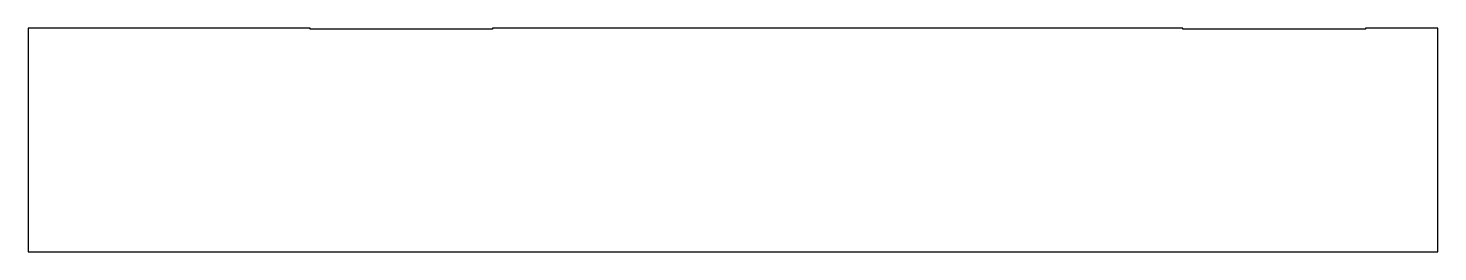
# Model space of a CAD drawing. Header units: metres. Extents: x -18.5 to 13.8, y -1.1 to 46.5.
# Drawn here: x -18.55 to 13.75, y -1.1 to 4.03 of the extents above.
import ezdxf

# ---------------------------------------------------------------- set-up
doc = ezdxf.new("R2010")
doc.units = ezdxf.units.M

msp = doc.modelspace()

# ---------------------------------------------------------------- linework, layer by layer
for p, q in [((-18.35, 4.026), (-18.55, 4.026)), ((-18.55, 4.026), (-18.55, 3.996)), ((-18.55, 3.996), (-18.55, 3.995)), ((-18.55, 3.995), (-18.55, 3.994)), ((-18.55, 3.994), (-18.55, -0.032)), ((-12.09, 4.026), (-18.35, 4.026)), ((-12.09, 4), (-12.09, 4.026)), ((-8.001, 4), (-12.09, 4)), ((-7.91, 4), (-8.001, 4)), ((-7.427, 4.026), (-7.91, 4.026)), ((-7.91, 4.026), (-7.91, 4)), ((7.91, 4.026), (-7.427, 4.026)), ((7.91, 4), (7.91, 4.026)), ((11.999, 4), (7.91, 4)), ((12.09, 4), (11.999, 4)), ((13.688, 4.026), (12.09, 4.026)), ((12.09, 4.026), (12.09, 4)), ((13.75, 4.026), (13.688, 4.026)), ((13.75, 3.982), (13.75, 4.026)), ((13.75, -1.1), (13.75, 3.982)), ((-18.55, -0.032), (-18.55, -0.147)), ((-18.55, -0.147), (-18.55, -0.233)), ((-18.55, -0.233), (-18.55, -0.287)), ((-18.55, -0.287), (-18.55, -0.785)), ((-18.55, -0.785), (-18.55, -0.817)), ((-18.55, -0.817), (-18.55, -1.1)), ((-18.55, -1.1), (-18.149, -1.1)), ((-18.149, -1.1), (-17.251, -1.1)), ((-17.251, -1.1), (-12.287, -1.1)), ((-12.287, -1.1), (-12.091, -1.1)), ((-12.091, -1.1), (-11.812, -1.1)), ((-11.812, -1.1), (-11.463, -1.1)), ((-11.463, -1.1), (-11.067, -1.1)), ((-11.067, -1.1), (-10.656, -1.1)), ((-10.656, -1.1), (-10.272, -1.1)), ((-10.272, -1.1), (-9.951, -1.1)), ((-9.951, -1.1), (-9.724, -1.1)), ((-9.724, -1.1), (-9.607, -1.1)), ((-9.607, -1.1), (-6.783, -1.1)), ((-6.783, -1.1), (9.434, -1.1)), ((9.434, -1.1), (9.596, -1.1)), ((9.434, -1.1), (9.434, -1.1)), ((9.596, -1.1), (9.853, -1.1)), ((9.853, -1.1), (10.184, -1.1)), ((10.184, -1.1), (10.558, -1.1)), ((10.558, -1.1), (10.938, -1.1)), ((10.938, -1.1), (11.289, -1.1)), ((11.289, -1.1), (11.583, -1.1)), ((11.583, -1.1), (11.801, -1.1)), ((11.801, -1.1), (13.75, -1.1))]:
    msp.add_line(p, q)

doc.saveas('drawing.dxf')
